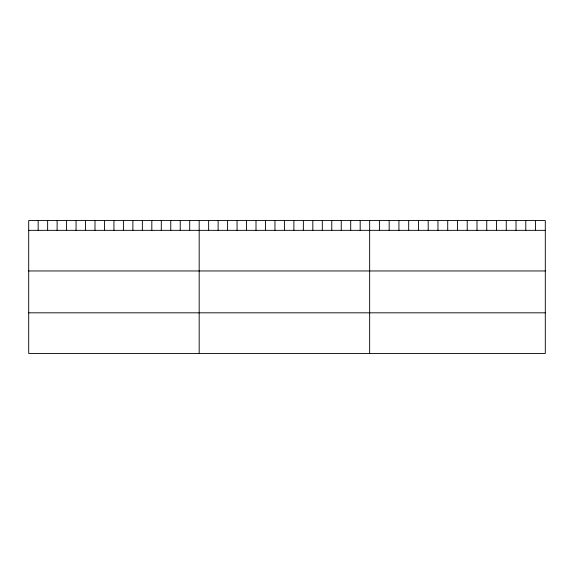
<?xml version="1.0" encoding="UTF-8"?>
<svg xmlns="http://www.w3.org/2000/svg" width="574" height="574" viewBox="0 0 574 574"><rect width="100%" height="100%" fill="white"/><g stroke="black" fill="none" stroke-linecap="round" stroke-linejoin="round"><path stroke-width="0.86" d="M545.3 230.339L545.3 353.455L28.7 353.455L28.7 220.545L545.3 220.545L545.3 230.339L28.7 230.339M28.7 270.964L545.3 270.964M28.7 312.823L545.3 312.823M535.542 220.545L535.542 230.339M525.784 220.545L525.784 230.339M516.026 220.545L516.026 230.339M506.268 220.545L506.268 230.339M496.51 220.545L496.51 230.339M486.752 220.545L486.752 230.339M476.994 220.545L476.994 230.339M467.236 220.545L467.236 230.339M457.478 220.545L457.478 230.339M447.72 220.545L447.72 230.339M437.962 220.545L437.962 230.339M428.204 220.545L428.204 230.339M418.446 220.545L418.446 230.339M408.688 220.545L408.688 230.339M398.93 220.545L398.93 230.339M389.172 220.545L389.172 230.339M379.414 220.545L379.414 230.339M369.656 220.545L369.656 353.455M360.185 220.545L360.185 230.339M350.714 220.545L350.714 230.339M341.243 220.545L341.243 230.339M331.772 220.545L331.772 230.339M322.301 220.545L322.301 230.339M312.83 220.545L312.83 230.339M303.359 220.545L303.359 230.339M293.888 220.545L293.888 230.339M284.417 220.545L284.417 230.339M274.946 220.545L274.946 230.339M265.475 220.545L265.475 230.339M256.004 220.545L256.004 230.339M246.533 220.545L246.533 230.339M237.062 220.545L237.062 230.339M227.591 220.545L227.591 230.339M218.12 220.545L218.12 230.339M208.649 220.545L208.649 230.339M199.178 220.545L199.178 353.455M189.707 220.545L189.707 230.339M180.236 220.545L180.236 230.339M170.765 220.545L170.765 230.339M161.294 220.545L161.294 230.339M151.823 220.545L151.823 230.339M142.352 220.545L142.352 230.339M132.881 220.545L132.881 230.339M123.41 220.545L123.41 230.339M113.939 220.545L113.939 230.339M104.468 220.545L104.468 230.339M94.997 220.545L94.997 230.339M85.526 220.545L85.526 230.339M76.055 220.545L76.055 230.339M66.584 220.545L66.584 230.339M57.113 220.545L57.113 230.339M47.642 220.545L47.642 230.339M38.171 220.545L38.171 230.339"/></g></svg>
